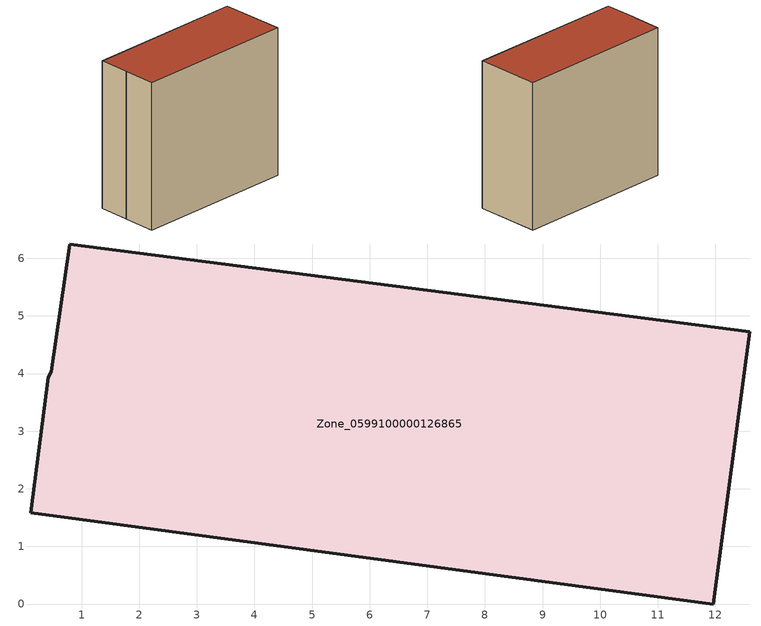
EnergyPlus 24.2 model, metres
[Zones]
Zone_0599100000126865
 floor ground (C_G): 0.42,3.94 0.47,4.03 0.79,6.25 12.59,4.73 11.96,0 0.12,1.58 z0
 wall outside (C_F): 0.47,4.03 0.42,3.94 0.12,1.58 11.96,0 12.59,4.73 0.79,6.25 0.47,4.03 z0:10.95
 roof outside (C_R): 12.59,4.73 0.79,6.25 0.47,4.03 0.42,3.94 0.12,1.58 11.96,0 z10.95
[BUILDING]
Pand.0599100000126865: North Axis=0; Terrain=City; Loads Convergence Tolerance Value=0.04; Temperature Convergence Tolerance Value=0.4; Solar Distribution=FullExterior; Maximum Number of Warmup Days=25; Minimum Number of Warmup Days=1
[Site:Location]
Rotterdam.The.Hague.AP_ZH_NLD Design_Conditions: Latitude=51.96; Longitude=4.45; Time Zone=1; Elevation=-4.5
[SITE:GROUNDTEMPERATURE:BUILDINGSURFACE]
18, 18, 18, 18, 18, 18, 18, 18, 18, 18, 18, 18
[MATERIAL] Thermal Absorptance=0.9; Solar Absorptance=0.7; Visible Absorptance=0.7
Name | Roughness | Thickness | Conductivity | Density | Specific Heat
G.TI.1946 | MediumSmooth | 0.15 | 1 | 540 | 1210
F.TI.1946 | Rough | 0.3 | 0.857143 | 1920 | 840
R.TI.1946 | MediumRough | 0.2 | 0.1 | 1500 | 1000
[CONSTRUCTION]
C_G: G.TI.1946
C_F: F.TI.1946
C_R: R.TI.1946
[ZONE]
Zone_0599100000126865: Type=1; Multiplier=1; Ceiling Height=Autocalculate; Volume=Autocalculate; Floor Area=autocalculate; Part of Total Floor Area=Yes
[ZONEINFILTRATION:DESIGNFLOWRATE]
Infil_Zone_0599100000126865: Zone or ZoneList or Space or SpaceList=Zone_0599100000126865; Schedule=AlwaysOn; Design Flow Rate Calculation Method=Flow/Area; Flow Rate per Floor Area=0.003; Constant Term Coefficient=1; Temperature Term Coefficient=0; Velocity Term Coefficient=0; Velocity Squared Term Coefficient=0
[HVACTEMPLATE:ZONE:IDEALLOADSAIRSYSTEM]
Zone_0599100000126865: Maximum Heating Supply Air Temperature=50; Minimum Cooling Supply Air Temperature=13; Maximum Heating Supply Air Humidity Ratio=0.0156; Minimum Cooling Supply Air Humidity Ratio=0.0077; Heating Limit=NoLimit; Cooling Limit=NoLimit; Dehumidification Control Type=ConstantSensibleHeatRatio; Cooling Sensible Heat Ratio=0.7; Dehumidification Setpoint=60; Humidification Control Type=None; Humidification Setpoint=30; Outdoor Air Method=None; Outdoor Air Flow Rate per Person=0.00944; Outdoor Air Flow Rate per Zone Floor Area=0; Outdoor Air Flow Rate per Zone=0; Demand Controlled Ventilation Type=None; Outdoor Air Economizer Type=NoEconomizer; Heat Recovery Type=None; Sensible Heat Recovery Effectiveness=0.7; Latent Heat Recovery Effectiveness=0.65
[ZONECONTROL:THERMOSTAT]
ThermostatControl_Zone_0599100000126865: Zone or ZoneList=Zone_0599100000126865; Control Type Schedule=DualSetpointControlType; Control 1=Thermostat_Zone_0599100000126865; Temperature Difference Between Cutout And Setpoint=0
[THERMOSTATSETPOINT:DUALSETPOINT]
Thermostat_Zone_0599100000126865: Heating Setpoint Temperature Schedule=HeatingSetpoint_Zone_0599100000126865; Cooling Setpoint Temperature Schedule=CoolingSetpoint_Zone_0599100000126865
[SCHEDULE:COMPACT]
HeatingSetpoint_Zone_0599100000126865: Through: 12/31, For: AllDays, Until: 24:00, 21
CoolingSetpoint_Zone_0599100000126865: Through: 12/31, For: AllDays, Until: 24:00, 24
DualSetpointControlType: Through: 12/31, For: AllDays, Until: 24:00, 4
AlwaysOn: Through: 12/31, For: AllDays, Until: 24:00, 1
